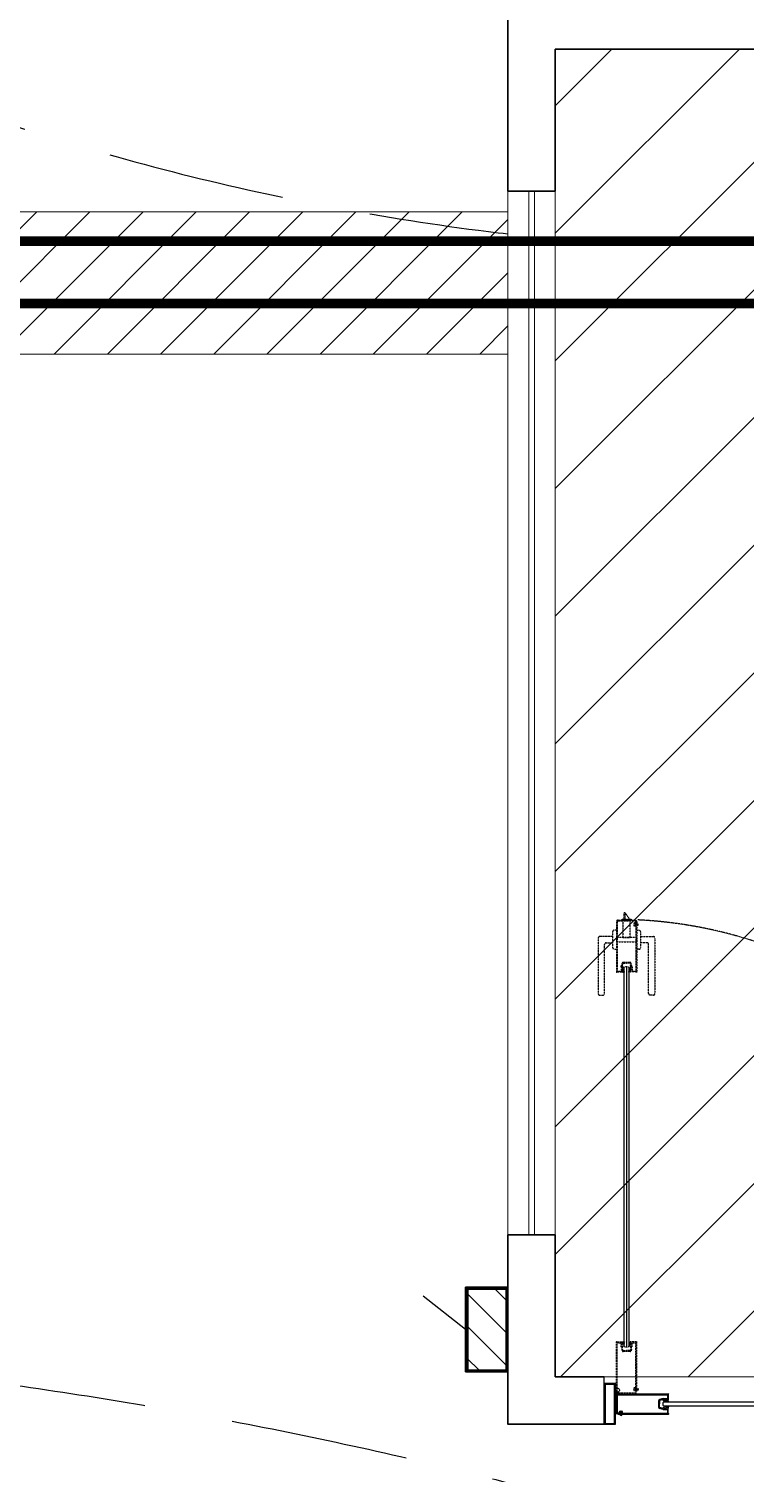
# Model space of a CAD drawing. Header units: millimetres. Extents: x 148480 to 578986, y 39883 to 155062.
# Drawn here: x 241583 to 243094, y 88411 to 91460 of the extents above; entities that cross this region are included whole.
import ezdxf

# ---------------------------------------------------------------- set-up
doc = ezdxf.new("R2010")
doc.units = ezdxf.units.MM
doc.linetypes.add('CONTINOUS', pattern=[0])
doc.linetypes.add('HIDDEN', pattern=[0.375, 0.25, -0.125])
for name, color, linetype in [('2', 7, 'Continuous'), ('DNM JEB', 4, 'Continuous'), ('EL-SWITCH BOXWS', 30, 'Continuous'), ('Flooring', 44, 'Continuous'), ('Hatch 01_UC', 7, 'Continuous'), ('Layer4', 6, 'Continuous'), ('M-HVAC VRV PIPE', 4, 'Continuous'), ('TENANCY', 3, 'Continuous')]:
    doc.layers.add(name, color=color, linetype=linetype)
for name, color, linetype, lineweight in [('A-GLAZ', 140, 'Continuous', 18), ('CB-AC CABLE TRAY', 213, 'Continuous', 15), ('I-DT-METL', 4, 'Continuous', 20), ('I-PART-GYP', 6, 'Continuous', 30)]:
    doc.layers.add(name, color=color, linetype=linetype, lineweight=lineweight)

# ---------------------------------------------------------------- blocks, each defined once
blk = doc.blocks.new('A$C5BB6640F')
at = {"layer": '2', "color": 8, "linetype": 'Continuous'}
for p, q in [((0.8, 2.6), (0, 0)), ((1, 2.6), (0.5, 0)), ((2.1, 8.2), (0.8, 8.2)), ((0.8, 8.2), (0.8, 2.6)), ((2.1, 6.4), (0.8, 6.4)), ((2.1, 4.5), (0.8, 4.5)), ((2.1, 2.6), (0.8, 2.6)), ((1.2, 2.6), (0.9, 0)), ((1.4, 2.6), (1.4, 0)), ((1.6, 2.6), (1.9, 0)), ((1.8, 2.6), (2.3, 0)), ((2.1, 8.2), (2.1, 2.6)), ((2.1, 2.6), (2.8, 0))]:
    blk.add_line(p, q, dxfattribs=at)
blk = doc.blocks.new('A$C4A242C7C')
at = {"layer": '2', "color": 8, "linetype": 'Continuous'}
for p, q in [((0, 4), (0, 115.4)), ((0.4, 115.8), (0.6, 115.8)), ((1.4, 115), (13, 115)), ((2, 113), (10.5, 113)), ((2, 4), (2, 113)), ((10.5, 103.9), (10.5, 113)), ((10.6, 103.4), (12.8, 95.2)), ((14, 111.3), (12.5, 111.3)), ((12.5, 104.8), (12.5, 111.3)), ((14, 104.8), (12.5, 104.8)), ((14.8, 103.8), (12.5, 103.8)), ((12.5, 103.8), (14.7, 95.7)), ((13, 115), (13, 112.6)), ((14.7, 112.6), (13, 112.6)), ((14, 110), (14, 111.3)), ((14, 106.1), (14, 104.8)), ((14.3, 109.8), (15, 110)), ((14.3, 106.3), (15, 106.1)), ((14.7, 112.6), (15.2, 110.4)), ((14.8, 103.8), (15.2, 105.6)), ((30.3, 112.6), (29.8, 110.4)), ((30.2, 103.8), (29.8, 105.6)), ((30.7, 109.8), (30, 110)), ((30.7, 106.3), (30, 106.1)), ((30.2, 103.8), (32.5, 103.8)), ((32, 112.6), (30.3, 112.6)), ((32.5, 103.8), (30.3, 95.7)), ((31, 111.3), (32.5, 111.3)), ((31, 110), (31, 111.3)), ((31, 106.1), (31, 104.8)), ((31, 104.8), (32.5, 104.8)), ((32, 115), (32, 112.6)), ((43.6, 115), (32, 115)), ((34.4, 103.4), (32.2, 95.2)), ((32.5, 104.8), (32.5, 111.3)), ((34.5, 113), (43, 113)), ((34.5, 103.9), (34.5, 113)), ((43, 14.2), (43, 113)), ((44.6, 115.8), (44.4, 115.8)), ((45, 11.7), (45, 115.4)), ((14.7, 95.7), (22.5, 95.7)), ((30.3, 93.7), (14.7, 93.7)), ((30.3, 95.7), (22.5, 95.7)), ((4, 2), (41, 2)), ((4, 0), (41, 0)), ((38.5, 8.4), (38.5, 11.7)), ((42.5, 13.7), (40.5, 13.7)), ((40.5, 8.8), (40.5, 11.3)), ((42.5, 6.4), (40.5, 6.4)), ((44, 11.7), (40.9, 11.7)), ((44, 8.4), (40.9, 8.4)), ((43, 4), (43, 5.9)), ((44, 11.6), (44, 11.7)), ((44, 8.4), (44, 8.5)), ((44.4, 11.2), (44.5, 11.2)), ((44.4, 8.9), (44.5, 8.9)), ((45, 4), (45, 8.4))]:
    blk.add_line(p, q, dxfattribs=at)
for centre, radius, start, end in [((0.4, 115.4), 0.4, 90, 180), ((0.6, 115.4), 0.4, 0, 90), ((1.4, 115.4), 0.4, 180, 270), ((12.5, 103.9), 2, 180, 195), ((14.2, 110), 0.2, 180, 285), ((14.2, 106.1), 0.2, 75, 180), ((14.8, 110.3), 0.4, 285, 15), ((14.8, 105.7), 0.4, 345, 75), ((30.1, 110.3), 0.4, 165, 255), ((30.1, 105.7), 0.4, 105, 195), ((30.8, 110), 0.2, 255, 0), ((30.8, 106.1), 0.2, 0, 105), ((32.5, 103.9), 2, 345, 0), ((43.6, 115.4), 0.4, 270, 0), ((44.4, 115.4), 0.4, 90, 180), ((44.6, 115.4), 0.4, 0, 90), ((14.7, 95.7), 2, 195, 270), ((30.3, 95.7), 2, 270, 345), ((4, 4), 4, 180, 270), ((4, 4), 2, 180, 270), ((40.5, 11.7), 2, 90, 180), ((40.5, 8.4), 2, 180, 270), ((40.9, 11.3), 0.4, 90, 180), ((40.9, 8.8), 0.4, 180, 270), ((41, 4), 4, 270, 0), ((41, 4), 2, 270, 0), ((42.5, 14.2), 0.5, 270, 0), ((42.5, 5.9), 0.5, 0, 90), ((44.4, 11.6), 0.4, 180, 270), ((44.4, 8.5), 0.4, 90, 180), ((44.5, 11.7), 0.5, 270, 0), ((44.5, 8.4), 0.5, 0, 90)]:
    blk.add_arc(centre, radius, start, end, dxfattribs=at)
blk = doc.blocks.new('A$C109E4DED')
at = {"layer": 'TENANCY', "rotation": 90}
blk.add_blockref('A$C4A242C7C', (75.8, 0), dxfattribs=at)
blk = doc.blocks.new('A$C57546ED1')
at = {"layer": '2', "color": 8, "linetype": 'Continuous'}
mesh = blk.add_polyface(dxfattribs=at)
corners = [(1, 3.4), (0.7, 2.6), (0, 2.7), (0.8, 4.1)]
mesh.append_faces([[corners[k] for k in face] for face in [(0, 1, 2, 3)]], dxfattribs={"color": 8})
mesh = blk.add_polyface(dxfattribs=at)
corners = [(2, 3.4), (2, 2.6), (0.7, 2.6), (1, 3.4)]
mesh.append_faces([[corners[k] for k in face] for face in [(0, 1, 2, 3)]], dxfattribs={"color": 8})
mesh = blk.add_polyface(dxfattribs=at)
corners = [(2.3, 4.1), (2.2, 1.7), (2, 2.6), (2, 3.4)]
mesh.append_faces([[corners[k] for k in face] for face in [(0, 1, 2, 3)]], dxfattribs={"color": 8})
mesh = blk.add_polyface(dxfattribs=at)
corners = [(2.7, 3.4), (2.5, 2.5), (2.2, 1.7), (2.3, 4.1)]
mesh.append_faces([[corners[k] for k in face] for face in [(0, 1, 2, 3)]], dxfattribs={"color": 8})
mesh = blk.add_polyface(dxfattribs=at)
corners = [(3.3, 3.4), (3.2, 2.5), (2.5, 2.5), (2.7, 3.4)]
mesh.append_faces([[corners[k] for k in face] for face in [(0, 1, 2, 3)]], dxfattribs={"color": 8})
mesh = blk.add_polyface(dxfattribs=at)
corners = [(3.6, 4.2), (3.5, 2.4), (3.2, 2.5), (3.3, 3.4)]
mesh.append_faces([[corners[k] for k in face] for face in [(0, 1, 2, 3)]], dxfattribs={"color": 8})
mesh = blk.add_polyface(dxfattribs=at)
corners = [(4.1, 3.5), (3.9, 2.4), (3.5, 2.4), (3.6, 4.2)]
mesh.append_faces([[corners[k] for k in face] for face in [(0, 1, 2, 3)]], dxfattribs={"color": 8})
mesh = blk.add_polyface(dxfattribs=at)
corners = [(6.5, 3.6), (5.8, 2.3), (3.9, 2.4), (4.1, 3.5)]
mesh.append_faces([[corners[k] for k in face] for face in [(0, 1, 2, 3)]], dxfattribs={"color": 8})
mesh = blk.add_polyface(dxfattribs=at)
corners = [(6.8, 4.6), (6.2, 0), (5.8, 2.3), (6.5, 3.6)]
mesh.append_faces([[corners[k] for k in face] for face in [(0, 1, 2, 3)]], dxfattribs={"color": 8})
mesh = blk.add_polyface(dxfattribs=at)
corners = [(7.9, 4.6), (7.5, 0), (6.2, 0), (6.8, 4.6)]
mesh.append_faces([[corners[k] for k in face] for face in [(0, 1, 2, 3)]], dxfattribs={"color": 8})
blk = doc.blocks.new('GFC1')
at = {"layer": 'A-GLAZ', "color": 8, "linetype": 'CONTINOUS', "lineweight": 13, "ltscale": 0.5}
for p, q in [((315225.9, 89900.4, 0), (315225.9, 92103.3, 0)), ((315325.9, 89900.4, 0), (315325.9, 92103.3, 0))]:
    blk.add_line(p, q, dxfattribs=at)
at = {"layer": 'A-GLAZ', "color": 8}
for p, q in [((315269.9, 89900.4, 0), (315269.9, 92103.3, 0)), ((315281.9, 89900.4, 0), (315281.9, 92103.3, 0))]:
    blk.add_line(p, q, dxfattribs=at)
at = {"layer": 'A-GLAZ', "color": 8, "lineweight": 13, "ltscale": 0.5}
blk.add_line((315225.9, 89900.4, 0), (315325.9, 89900.4, 0), dxfattribs=at)
at = {"layer": 'DNM JEB', "color": 8, "linetype": 'HIDDEN'}
for p, q in [((315454.9, 90560.8), (315454.9, 90454.7)), ((315456.8, 90560.8), (315456.8, 90457)), ((315458.7, 90564.6), (315494, 90564.6)), ((315458.7, 90562.7), (315494, 90562.7)), ((315491.6, 90556.7), (315491.6, 90553.6)), ((315495.4, 90558.6), (315493.5, 90558.6)), ((315493.5, 90556.3), (315493.5, 90553.9)), ((315495.4, 90551.6), (315493.5, 90551.6)), ((315493.7, 90554.6), (315493.7, 90555.8)), ((315493.7, 90555.8), (315499, 90555.8)), ((315493.7, 90554.6), (315499, 90554.6)), ((315496.8, 90556.7), (315493.9, 90556.7)), ((315496.8, 90553.6), (315493.9, 90553.6)), ((315495.4, 90554.6), (315495.4, 90555.8)), ((315495.9, 90560.8), (315495.9, 90559.1)), ((315495.9, 90551.2), (315495.9, 90457)), ((315496.8, 90556.7), (315496.8, 90556.6)), ((315496.8, 90553.6), (315496.8, 90553.6)), ((315497.2, 90556.2), (315497.3, 90556.2)), ((315497.2, 90554.6), (315497.2, 90555.8)), ((315497.2, 90554), (315497.3, 90554)), ((315497.8, 90560.8), (315497.8, 90556.7)), ((315497.8, 90553.6), (315497.8, 90454.7)), ((315499, 90555.8), (315501.4, 90556.5)), ((315499, 90555.6), (315501.4, 90556.1)), ((315499, 90554.6), (315499, 90555.8)), ((315499, 90555.4), (315501.4, 90555.7)), ((315499, 90555.2), (315501.4, 90555.2)), ((315499, 90555), (315501.4, 90554.7)), ((315499, 90554.8), (315501.4, 90554.3)), ((315499, 90554.6), (315501.4, 90553.9)), ((315455.3, 90454.4), (315455.5, 90454.4)), ((315456.2, 90455.1), (315467.3, 90455.1)), ((315456.8, 90457), (315464.9, 90457)), ((315464.9, 90465.7), (315464.9, 90457)), ((315465, 90466.2), (315467.1, 90474)), ((315466.8, 90465.8), (315468.9, 90473.5)), ((315469, 90465.8), (315466.8, 90465.8)), ((315468.2, 90464.9), (315466.8, 90464.9)), ((315466.8, 90464.9), (315466.8, 90458.7)), ((315468.2, 90458.7), (315466.8, 90458.7)), ((315467.3, 90455.1), (315467.3, 90457.4)), ((315468.9, 90457.4), (315467.3, 90457.4)), ((315468.2, 90463.6), (315468.2, 90464.9)), ((315468.2, 90459.9), (315468.2, 90458.7)), ((315468.5, 90463.5), (315469.1, 90463.6)), ((315468.5, 90460.1), (315469.1, 90459.9)), ((315483.8, 90475.4), (315468.9, 90475.4)), ((315468.9, 90473.5), (315476.3, 90473.5)), ((315468.9, 90457.4), (315469.4, 90459.5)), ((315469, 90465.8), (315469.4, 90464.1)), ((315483.8, 90473.5), (315476.3, 90473.5)), ((315483.7, 90465.8), (315483.3, 90464.1)), ((315483.8, 90457.4), (315483.3, 90459.5)), ((315484.2, 90463.5), (315483.5, 90463.6)), ((315484.2, 90460.1), (315483.5, 90459.9)), ((315483.7, 90465.8), (315485.8, 90465.8)), ((315485.8, 90465.8), (315483.8, 90473.5)), ((315485.4, 90457.4), (315483.8, 90457.4)), ((315484.4, 90464.9), (315485.9, 90464.9)), ((315484.4, 90463.6), (315484.4, 90464.9)), ((315484.4, 90459.9), (315484.4, 90458.7)), ((315484.4, 90458.7), (315485.9, 90458.7)), ((315485.4, 90455.1), (315485.4, 90457.4)), ((315496.4, 90455.1), (315485.4, 90455.1)), ((315487.7, 90466.2), (315485.6, 90474)), ((315485.9, 90464.9), (315485.9, 90458.7)), ((315487.8, 90465.7), (315487.8, 90457)), ((315487.8, 90457), (315495.9, 90457)), ((315497.4, 90454.4), (315497.2, 90454.4)), ((315454.9, 89568.5), (315454.9, 89674.6)), ((315455.3, 89674.9), (315455.5, 89674.9)), ((315456.2, 89674.2), (315467.3, 89674.2)), ((315456.8, 89672.3), (315464.9, 89672.3)), ((315456.8, 89568.5), (315456.8, 89672.3)), ((315464.9, 89663.6), (315464.9, 89672.3)), ((315465, 89663.1), (315467.1, 89655.3)), ((315468.2, 89670.6), (315466.8, 89670.6)), ((315466.8, 89664.4), (315466.8, 89670.6)), ((315468.2, 89664.4), (315466.8, 89664.4)), ((315469, 89663.5), (315466.8, 89663.5)), ((315466.8, 89663.5), (315468.9, 89655.8)), ((315467.3, 89674.2), (315467.3, 89671.9)), ((315468.9, 89671.9), (315467.3, 89671.9)), ((315468.2, 89669.4), (315468.2, 89670.6)), ((315468.2, 89665.7), (315468.2, 89664.4)), ((315468.5, 89669.2), (315469.1, 89669.4)), ((315468.5, 89665.8), (315469.1, 89665.7)), ((315468.9, 89671.9), (315469.4, 89669.8)), ((315469, 89663.5), (315469.4, 89665.2)), ((315483.8, 89671.9), (315483.3, 89669.8)), ((315483.7, 89663.5), (315483.3, 89665.2)), ((315484.2, 89669.2), (315483.5, 89669.4)), ((315484.2, 89665.8), (315483.5, 89665.7)), ((315483.7, 89663.5), (315485.8, 89663.5)), ((315485.4, 89671.9), (315483.8, 89671.9)), ((315485.8, 89663.5), (315483.8, 89655.8)), ((315484.4, 89670.6), (315485.9, 89670.6)), ((315484.4, 89669.4), (315484.4, 89670.6)), ((315484.4, 89665.7), (315484.4, 89664.4)), ((315484.4, 89664.4), (315485.9, 89664.4)), ((315485.4, 89674.2), (315485.4, 89671.9)), ((315496.4, 89674.2), (315485.4, 89674.2)), ((315487.7, 89663.1), (315485.6, 89655.3)), ((315485.9, 89664.4), (315485.9, 89670.6)), ((315487.8, 89672.3), (315495.9, 89672.3)), ((315487.8, 89663.6), (315487.8, 89672.3)), ((315495.9, 89578.1), (315495.9, 89672.3)), ((315497.4, 89674.9), (315497.2, 89674.9)), ((315497.8, 89575.7), (315497.8, 89674.6)), ((315468.9, 89655.8), (315476.3, 89655.8)), ((315483.8, 89653.9), (315468.9, 89653.9)), ((315483.8, 89655.8), (315476.3, 89655.8)), ((315491.6, 89572.6), (315491.6, 89575.7)), ((315495.4, 89577.6), (315493.5, 89577.6)), ((315493.5, 89573), (315493.5, 89575.4)), ((315495.4, 89570.7), (315493.5, 89570.7)), ((315493.7, 89574.8), (315493.7, 89573.6)), ((315493.7, 89574.8), (315499, 89574.8)), ((315493.7, 89573.6), (315499, 89573.6)), ((315496.8, 89575.7), (315493.9, 89575.7)), ((315496.8, 89572.6), (315493.9, 89572.6)), ((315495.4, 89574.8), (315495.4, 89573.6)), ((315495.9, 89568.5), (315495.9, 89570.2)), ((315496.8, 89575.6), (315496.8, 89575.7)), ((315496.8, 89572.6), (315496.8, 89572.7)), ((315497.2, 89575.3), (315497.3, 89575.3)), ((315497.2, 89574.8), (315497.2, 89573.6)), ((315497.2, 89573.1), (315497.3, 89573.1)), ((315497.8, 89568.5), (315497.8, 89572.6)), ((315499, 89574.8), (315501.4, 89575.5)), ((315499, 89574.6), (315501.4, 89575.1)), ((315499, 89574.8), (315499, 89573.6)), ((315499, 89574.4), (315501.4, 89574.6)), ((315499, 89574.2), (315501.4, 89574.2)), ((315499, 89574), (315501.4, 89573.7)), ((315499, 89573.7), (315501.4, 89573.3)), ((315499, 89573.6), (315501.4, 89572.8)), ((315458.7, 89566.6), (315494, 89566.6)), ((315458.7, 89564.6), (315494, 89564.6))]:
    blk.add_line(p, q, dxfattribs=at)
at = {"layer": 'DNM JEB', "color": 8}
for p, q in [((315471.6, 89664.9), (315471.6, 90464.4)), ((315481.1, 90464.4), (315481.1, 89664.9)), ((315555.1, 89548), (316301.5, 89548)), ((316301.5, 89538.5), (315555.1, 89538.5))]:
    blk.add_line(p, q, dxfattribs=at)
at = {"layer": 'DNM JEB', "color": 8, "linetype": 'Continuous'}
for p, q in [((315429.3, 89500.4), (315429.3, 89600.4)), ((315453.1, 89522.7), (315453.1, 89569.5))]:
    blk.add_line(p, q, dxfattribs=at)
at = {"layer": 'DNM JEB', "color": 8, "linetype": 'HIDDEN'}
for points in [[(315473.5, 90566.8), (315473.5, 90579.6), (315470.6, 90579.6), (315470.6, 90566.8)], [(315482, 90566.8), (315482, 90568.2), (315473.5, 90579.6)], [(315481.1, 90464.4), (315479.7, 90465.9), (315473, 90465.9), (315471.6, 90464.4)], [(315481.1, 89664.9), (315479.7, 89663.4), (315473, 89663.4), (315471.6, 89664.9)]]:
    blk.add_lwpolyline(points, dxfattribs=at)
for points in [[(315485.9, 90566.8), (315485.9, 90564.6), (315466.8, 90564.6), (315466.8, 90566.8)], [(315484.9, 90564.6), (315484.9, 90563.1), (315467.8, 90563.1), (315467.8, 90564.6)], [(315468.7, 90563.1), (315468.7, 90528), (315483.9, 90528), (315483.9, 90563.1)], [(315454.9, 90528), (315454.9, 90518.4), (315497.8, 90518.4), (315497.8, 90528)]]:
    blk.add_lwpolyline(points, close=True, dxfattribs=at)
for points in [[(315446.9, 90529.9), (315419.8, 90529.9, 0.414214), (315416.4, 90526.5), (315416.4, 90409.4, 0.414214), (315419.8, 90406.1), (315426.4, 90406.1, 0.414214), (315429.8, 90409.4), (315429.8, 90513.2, -0.414214), (315433.1, 90516.5), (315446.9, 90516.5)], [(315454.9, 90543.2), (315450.2, 90543.2, 0.414214), (315446.9, 90539.9), (315446.9, 90506.5, 0.414214), (315450.2, 90503.2), (315454.9, 90503.2)], [(315497.8, 90543.2), (315502.4, 90543.2, -0.414214), (315505.8, 90539.9), (315505.8, 90506.5, -0.414214), (315502.4, 90503.2), (315497.8, 90503.2)], [(315505.8, 90529.9), (315532.9, 90529.9, -0.414214), (315536.2, 90526.5), (315536.2, 90409.4, -0.414214), (315532.9, 90406.1), (315526.2, 90406.1, -0.414214), (315522.9, 90409.4), (315522.9, 90513.2, 0.414214), (315519.6, 90516.5), (315505.8, 90516.5)]]:
    blk.add_lwpolyline(points, format="xyb", dxfattribs=at)
at = {"layer": 'DNM JEB', "color": 8}
for points in [[(315476.3, 90465.9), (315476.3, 89663.4)], [(315555.1, 89538.5), (315553.7, 89539.9), (315553.7, 89546.6), (315555.1, 89548)]]:
    blk.add_lwpolyline(points, dxfattribs=at)
at = {"layer": 'DNM JEB', "color": 8, "linetype": 'Continuous'}
for points in [[(315429.3, 89500.4), (315453.1, 89500.4), (315453.1, 89586.1), (315429.3, 89586.1)], [(315431.2, 89502.3), (315451.2, 89502.3), (315451.2, 89584.2), (315431.2, 89584.2)]]:
    blk.add_lwpolyline(points, close=True, dxfattribs=at)
blk.add_lwpolyline([(315454.9, 89568.1), (315454.9, 89522.7), (315453.1, 89522.7)], dxfattribs=at)
at = {"layer": 'DNM JEB', "color": 8, "linetype": 'HIDDEN'}
for centre, radius, start, end in [((315458.7, 90560.8), 3.81, 90, 180), ((315458.7, 90560.8), 1.9, 90, 180), ((315493.5, 90556.7), 1.9, 90, 180), ((315493.5, 90553.6), 1.9, 180, 270), ((315493.9, 90556.3), 0.381, 90, 180), ((315493.9, 90553.9), 0.381, 180, 270), ((315494, 90560.8), 3.81, 0, 90), ((315494, 90560.8), 1.9, 0, 90), ((315495.4, 90559.1), 0.476, 270, 0), ((315495.4, 90551.2), 0.476, 0, 90), ((315497.2, 90556.6), 0.381, 180, 270), ((315497.2, 90553.6), 0.381, 90, 180), ((315497.3, 90556.7), 0.476, 270, 0), ((315497.3, 90553.6), 0.476, 0, 90), ((315455.3, 90454.7), 0.381, 180, 270), ((315455.5, 90454.7), 0.381, 270, 0), ((315456.2, 90454.7), 0.381, 90, 180), ((315466.8, 90465.7), 1.9, 165, 180), ((315468.9, 90473.5), 1.9, 90, 165), ((315468.4, 90463.6), 0.19, 180, 285), ((315468.4, 90459.9), 0.19, 75, 180), ((315469, 90464), 0.381, 285, 15), ((315469, 90459.6), 0.381, 345, 75), ((315483.6, 90464), 0.381, 165, 255), ((315483.6, 90459.6), 0.381, 105, 195), ((315483.8, 90473.5), 1.9, 15, 90), ((315484.2, 90463.6), 0.19, 255, 0), ((315484.2, 90459.9), 0.19, 0, 105), ((315485.9, 90465.7), 1.9, 0, 15), ((315496.4, 90454.7), 0.381, 0, 90), ((315497.2, 90454.7), 0.381, 180, 270), ((315497.4, 90454.7), 0.381, 270, 0), ((315455.3, 89674.6), 0.381, 90, 180), ((315455.5, 89674.6), 0.381, 0, 90), ((315456.2, 89674.6), 0.381, 180, 270), ((315466.8, 89663.6), 1.9, 180, 195), ((315468.4, 89669.4), 0.19, 180, 285), ((315468.4, 89665.7), 0.19, 75, 180), ((315469, 89669.7), 0.381, 285, 15), ((315469, 89665.3), 0.381, 345, 75), ((315483.6, 89669.7), 0.381, 165, 255), ((315483.6, 89665.3), 0.381, 105, 195), ((315484.2, 89669.4), 0.19, 255, 0), ((315484.2, 89665.7), 0.19, 0, 105), ((315485.9, 89663.6), 1.9, 345, 0), ((315496.4, 89674.6), 0.381, 270, 0), ((315497.2, 89674.6), 0.381, 90, 180), ((315497.4, 89674.6), 0.381, 0, 90), ((315468.9, 89655.8), 1.9, 195, 270), ((315483.8, 89655.8), 1.9, 270, 345), ((315458.7, 89568.5), 3.81, 180, 270), ((315458.7, 89568.5), 1.9, 180, 270), ((315493.5, 89575.7), 1.9, 90, 180), ((315493.5, 89572.6), 1.9, 180, 270), ((315493.9, 89575.4), 0.381, 90, 180), ((315493.9, 89573), 0.381, 180, 270), ((315494, 89568.5), 3.81, 270, 0), ((315494, 89568.5), 1.9, 270, 0), ((315495.4, 89578.1), 0.476, 270, 0), ((315495.4, 89570.2), 0.476, 0, 90), ((315497.2, 89575.6), 0.381, 180, 270), ((315497.2, 89572.7), 0.381, 90, 180), ((315497.3, 89575.7), 0.476, 270, 0), ((315497.3, 89572.6), 0.476, 0, 90)]:
    blk.add_arc(centre, radius, start, end, dxfattribs=at)
at = {"layer": 'DNM JEB', "color": 8, "linetype": 'HIDDEN', "ltscale": 0.1}
blk.add_arc((315453.1, 89615.5), 950.6, 356.5059, 87.1815, dxfattribs=at)
at = {"layer": 'DNM JEB', "color": 8, "linetype": 'Continuous', "extrusion": (0, 0, -1)}
blk.add_arc((-315456.7, 89572.3), 4.58, 321.7937, 293.4563, dxfattribs=at)
at = {"layer": 'Flooring', "color": 8, "linetype": 'HIDDEN', "ltscale": 1500}
for centre, radius, start, end in [((315855.9, 97380.2), 5404, 152.8319, 263.305), ((312848.3, 80077), 9598.5, 16.54068, 121.95899)]:
    blk.add_arc(centre, radius, start, end, dxfattribs=at)
at = {"layer": 'I-DT-METL', "color": 8, "linetype": 'HIDDEN', "lineweight": 13, "ltscale": 0.1}
blk.add_line((315225.9, 92103.3, 0), (315325.9, 92103.3, 0), dxfattribs=at)
at = {"layer": 'I-PART-GYP', "color": 8, "linetype": 'CONTINOUS'}
blk.add_line((315325.9, 89900.4), (315225.9, 89900.4), dxfattribs=at)
for points in [[(315225.9, 92403.3), (315225.9, 92503.3)], [(318595.9, 92403.3), (315325.9, 92403.3)], [(315325.9, 89500.4), (315225.9, 89500.4), (315225.9, 89900.4)], [(315325.9, 89900.4), (315325.9, 89600.4)], [(315429.3, 89500.4), (315225.9, 89500.4), (315225.9, 89600.4)], [(315325.9, 89600.4), (315429.3, 89600.4)]]:
    blk.add_lwpolyline(points, dxfattribs=at)
at = {"layer": 'I-PART-GYP', "color": 8, "linetype": 'CONTINOUS', "elevation": 0}
blk.add_lwpolyline([(315325.9, 92403.3), (315325.9, 92103.3), (315225.9, 92103.3), (315225.9, 92403.3)], dxfattribs=at)
at = {"layer": 'DNM JEB', "color": 8}
for name, p, xscale, yscale, zscale, rotation in [('A$C109E4DED', (315527.1, 89564.6), 0.9523809523809526, 0.9523809523809526, 0.9523809523809526, 180), ('A$C5BB6640F', (315463.1, 89518.1), 0.9523809523809523, 0.9523809523809523, 0.9523809523809523, 359.9999999999999)]:
    blk.add_blockref(name, p, dxfattribs=dict(at, xscale=xscale, yscale=yscale, zscale=zscale, rotation=rotation))
at = {"layer": 'DNM JEB', "color": 8, "ltscale": 1.2}
for p, xscale, yscale, zscale, rotation in [((315557.3, 89552.3), -0.9523809523809526, 0.9523809523809526, 0.9523809523809528, 180), ((315557.3, 89534.2), 0.9523809523809523, 0.9523809523809523, 0.9523809523809523, 359.9999999999999)]:
    blk.add_blockref('A$C57546ED1', p, dxfattribs=dict(at, xscale=xscale, yscale=yscale, zscale=zscale, rotation=rotation))
at = {"layer": 'DNM JEB', "color": 8, "linetype": 'HIDDEN'}
mesh = blk.add_polyface(dxfattribs=at)
corners = [(315471.7, 90455.8), (315467.3, 90456.3), (315469.5, 90456.7), (315470.7, 90456.1)]
mesh.append_faces([[corners[k] for k in face] for face in [(3, 2, 1, 0)]], dxfattribs={"color": 8})
mesh = blk.add_polyface(dxfattribs=at)
corners = [(315471.7, 90454.7), (315467.3, 90455.1), (315467.3, 90456.3), (315471.7, 90455.8)]
mesh.append_faces([[corners[k] for k in face] for face in [(3, 2, 1, 0)]], dxfattribs={"color": 8})
mesh = blk.add_polyface(dxfattribs=at)
corners = [(315471.2, 90460.1), (315468.9, 90460.2), (315469.7, 90460.4), (315470.5, 90460.4)]
mesh.append_faces([[corners[k] for k in face] for face in [(3, 2, 1, 0)]], dxfattribs={"color": 8})
mesh = blk.add_polyface(dxfattribs=at)
corners = [(315470.5, 90459.7), (315469.7, 90459.9), (315468.9, 90460.2), (315471.2, 90460.1)]
mesh.append_faces([[corners[k] for k in face] for face in [(3, 2, 1, 0)]], dxfattribs={"color": 8})
mesh = blk.add_polyface(dxfattribs=at)
corners = [(315470.7, 90456.1), (315469.5, 90456.7), (315469.6, 90458.6), (315470.6, 90458.4)]
mesh.append_faces([[corners[k] for k in face] for face in [(3, 2, 1, 0)]], dxfattribs={"color": 8})
mesh = blk.add_polyface(dxfattribs=at)
corners = [(315470.6, 90459.1), (315469.6, 90459.2), (315469.7, 90459.9), (315470.5, 90459.7)]
mesh.append_faces([[corners[k] for k in face] for face in [(3, 2, 1, 0)]], dxfattribs={"color": 8})
mesh = blk.add_polyface(dxfattribs=at)
corners = [(315471.3, 90458.8), (315469.6, 90459), (315469.6, 90459.2), (315470.6, 90459.1)]
mesh.append_faces([[corners[k] for k in face] for face in [(3, 2, 1, 0)]], dxfattribs={"color": 8})
mesh = blk.add_polyface(dxfattribs=at)
corners = [(315470.6, 90458.4), (315469.6, 90458.6), (315469.6, 90459), (315471.3, 90458.8)]
mesh.append_faces([[corners[k] for k in face] for face in [(3, 2, 1, 0)]], dxfattribs={"color": 8})
mesh = blk.add_polyface(dxfattribs=at)
corners = [(315470.5, 90460.4), (315469.7, 90460.4), (315469.8, 90461.6), (315470.5, 90461.3)]
mesh.append_faces([[corners[k] for k in face] for face in [(3, 2, 1, 0)]], dxfattribs={"color": 8})
mesh = blk.add_polyface(dxfattribs=at)
corners = [(315470.5, 90461.3), (315469.8, 90461.6), (315469.9, 90462.3), (315471.2, 90461.5)]
mesh.append_faces([[corners[k] for k in face] for face in [(3, 2, 1, 0)]], dxfattribs={"color": 8})
mesh = blk.add_polyface(dxfattribs=at)
corners = [(315481, 90455.8), (315485.4, 90456.3), (315483.2, 90456.7), (315482, 90456.1)]
mesh.append_faces([[corners[k] for k in face] for face in [(3, 2, 1, 0)]], dxfattribs={"color": 8})
mesh = blk.add_polyface(dxfattribs=at)
corners = [(315481, 90454.7), (315485.4, 90455.1), (315485.4, 90456.3), (315481, 90455.8)]
mesh.append_faces([[corners[k] for k in face] for face in [(3, 2, 1, 0)]], dxfattribs={"color": 8})
mesh = blk.add_polyface(dxfattribs=at)
corners = [(315481.4, 90458.8), (315483, 90459), (315483, 90459.2), (315482.1, 90459.1)]
mesh.append_faces([[corners[k] for k in face] for face in [(3, 2, 1, 0)]], dxfattribs={"color": 8})
mesh = blk.add_polyface(dxfattribs=at)
corners = [(315482.1, 90458.4), (315483.1, 90458.6), (315483, 90459), (315481.4, 90458.8)]
mesh.append_faces([[corners[k] for k in face] for face in [(3, 2, 1, 0)]], dxfattribs={"color": 8})
mesh = blk.add_polyface(dxfattribs=at)
corners = [(315482.2, 90461.3), (315482.9, 90461.6), (315482.8, 90462.3), (315481.5, 90461.5)]
mesh.append_faces([[corners[k] for k in face] for face in [(3, 2, 1, 0)]], dxfattribs={"color": 8})
mesh = blk.add_polyface(dxfattribs=at)
corners = [(315481.5, 90460.1), (315483.7, 90460.2), (315482.9, 90460.4), (315482.1, 90460.4)]
mesh.append_faces([[corners[k] for k in face] for face in [(3, 2, 1, 0)]], dxfattribs={"color": 8})
mesh = blk.add_polyface(dxfattribs=at)
corners = [(315482.1, 90459.7), (315483, 90459.9), (315483.7, 90460.2), (315481.5, 90460.1)]
mesh.append_faces([[corners[k] for k in face] for face in [(3, 2, 1, 0)]], dxfattribs={"color": 8})
mesh = blk.add_polyface(dxfattribs=at)
corners = [(315482, 90456.1), (315483.2, 90456.7), (315483.1, 90458.6), (315482.1, 90458.4)]
mesh.append_faces([[corners[k] for k in face] for face in [(3, 2, 1, 0)]], dxfattribs={"color": 8})
mesh = blk.add_polyface(dxfattribs=at)
corners = [(315482.1, 90460.4), (315482.9, 90460.4), (315482.9, 90461.6), (315482.2, 90461.3)]
mesh.append_faces([[corners[k] for k in face] for face in [(3, 2, 1, 0)]], dxfattribs={"color": 8})
mesh = blk.add_polyface(dxfattribs=at)
corners = [(315482.1, 90459.1), (315483, 90459.2), (315483, 90459.9), (315482.1, 90459.7)]
mesh.append_faces([[corners[k] for k in face] for face in [(3, 2, 1, 0)]], dxfattribs={"color": 8})
mesh = blk.add_polyface(dxfattribs=at)
corners = [(315471.7, 89674.5), (315467.3, 89674.2), (315467.3, 89673), (315471.7, 89673.5)]
mesh.append_faces([[corners[k] for k in face] for face in [(3, 2, 1, 0)]], dxfattribs={"color": 8})
mesh = blk.add_polyface(dxfattribs=at)
corners = [(315471.7, 89673.5), (315467.3, 89673), (315469.5, 89672.5), (315470.7, 89673.2)]
mesh.append_faces([[corners[k] for k in face] for face in [(3, 2, 1, 0)]], dxfattribs={"color": 8})
mesh = blk.add_polyface(dxfattribs=at)
corners = [(315470.5, 89669.6), (315469.7, 89669.4), (315468.9, 89669.1), (315471.2, 89669.2)]
mesh.append_faces([[corners[k] for k in face] for face in [(3, 2, 1, 0)]], dxfattribs={"color": 8})
mesh = blk.add_polyface(dxfattribs=at)
corners = [(315471.2, 89669.2), (315468.9, 89669.1), (315469.7, 89668.9), (315470.5, 89668.9)]
mesh.append_faces([[corners[k] for k in face] for face in [(3, 2, 1, 0)]], dxfattribs={"color": 8})
mesh = blk.add_polyface(dxfattribs=at)
corners = [(315470.7, 89673.2), (315469.5, 89672.5), (315469.6, 89670.7), (315470.6, 89670.9)]
mesh.append_faces([[corners[k] for k in face] for face in [(3, 2, 1, 0)]], dxfattribs={"color": 8})
mesh = blk.add_polyface(dxfattribs=at)
corners = [(315470.6, 89670.9), (315469.6, 89670.7), (315469.6, 89670.3), (315471.3, 89670.5)]
mesh.append_faces([[corners[k] for k in face] for face in [(3, 2, 1, 0)]], dxfattribs={"color": 8})
mesh = blk.add_polyface(dxfattribs=at)
corners = [(315471.3, 89670.5), (315469.6, 89670.3), (315469.6, 89670.1), (315470.6, 89670.2)]
mesh.append_faces([[corners[k] for k in face] for face in [(3, 2, 1, 0)]], dxfattribs={"color": 8})
mesh = blk.add_polyface(dxfattribs=at)
corners = [(315470.6, 89670.2), (315469.6, 89670.1), (315469.7, 89669.4), (315470.5, 89669.6)]
mesh.append_faces([[corners[k] for k in face] for face in [(3, 2, 1, 0)]], dxfattribs={"color": 8})
mesh = blk.add_polyface(dxfattribs=at)
corners = [(315470.5, 89668.9), (315469.7, 89668.9), (315469.8, 89667.7), (315470.5, 89668)]
mesh.append_faces([[corners[k] for k in face] for face in [(3, 2, 1, 0)]], dxfattribs={"color": 8})
mesh = blk.add_polyface(dxfattribs=at)
corners = [(315470.5, 89668), (315469.8, 89667.7), (315469.9, 89667), (315471.2, 89667.7)]
mesh.append_faces([[corners[k] for k in face] for face in [(3, 2, 1, 0)]], dxfattribs={"color": 8})
mesh = blk.add_polyface(dxfattribs=at)
corners = [(315481, 89674.5), (315485.4, 89674.2), (315485.4, 89673), (315481, 89673.5)]
mesh.append_faces([[corners[k] for k in face] for face in [(3, 2, 1, 0)]], dxfattribs={"color": 8})
mesh = blk.add_polyface(dxfattribs=at)
corners = [(315481, 89673.5), (315485.4, 89673), (315483.2, 89672.5), (315482, 89673.2)]
mesh.append_faces([[corners[k] for k in face] for face in [(3, 2, 1, 0)]], dxfattribs={"color": 8})
mesh = blk.add_polyface(dxfattribs=at)
corners = [(315482.1, 89670.9), (315483.1, 89670.7), (315483, 89670.3), (315481.4, 89670.5)]
mesh.append_faces([[corners[k] for k in face] for face in [(3, 2, 1, 0)]], dxfattribs={"color": 8})
mesh = blk.add_polyface(dxfattribs=at)
corners = [(315481.4, 89670.5), (315483, 89670.3), (315483, 89670.1), (315482.1, 89670.2)]
mesh.append_faces([[corners[k] for k in face] for face in [(3, 2, 1, 0)]], dxfattribs={"color": 8})
mesh = blk.add_polyface(dxfattribs=at)
corners = [(315482.1, 89669.6), (315483, 89669.4), (315483.7, 89669.1), (315481.5, 89669.2)]
mesh.append_faces([[corners[k] for k in face] for face in [(3, 2, 1, 0)]], dxfattribs={"color": 8})
mesh = blk.add_polyface(dxfattribs=at)
corners = [(315481.5, 89669.2), (315483.7, 89669.1), (315482.9, 89668.9), (315482.1, 89668.9)]
mesh.append_faces([[corners[k] for k in face] for face in [(3, 2, 1, 0)]], dxfattribs={"color": 8})
mesh = blk.add_polyface(dxfattribs=at)
corners = [(315482.2, 89668), (315482.9, 89667.7), (315482.8, 89667), (315481.5, 89667.7)]
mesh.append_faces([[corners[k] for k in face] for face in [(3, 2, 1, 0)]], dxfattribs={"color": 8})
mesh = blk.add_polyface(dxfattribs=at)
corners = [(315482, 89673.2), (315483.2, 89672.5), (315483.1, 89670.7), (315482.1, 89670.9)]
mesh.append_faces([[corners[k] for k in face] for face in [(3, 2, 1, 0)]], dxfattribs={"color": 8})
mesh = blk.add_polyface(dxfattribs=at)
corners = [(315482.1, 89670.2), (315483, 89670.1), (315483, 89669.4), (315482.1, 89669.6)]
mesh.append_faces([[corners[k] for k in face] for face in [(3, 2, 1, 0)]], dxfattribs={"color": 8})
mesh = blk.add_polyface(dxfattribs=at)
corners = [(315482.1, 89668.9), (315482.9, 89668.9), (315482.9, 89667.7), (315482.2, 89668)]
mesh.append_faces([[corners[k] for k in face] for face in [(3, 2, 1, 0)]], dxfattribs={"color": 8})
blk = doc.blocks.new('celling')
at = {"layer": 'Hatch 01_UC', "linetype": 'Continuous', "lineweight": 0, "transparency": 33554597}
h = blk.add_hatch(dxfattribs=at)
h.set_pattern_fill('ANSI31', color=8, scale=60, angle=180)
h.set_pattern_definition([(225, (458171.04, 85860.92), (134.70384, -134.70384), [])])
h.paths.add_polyline_path([(325530.7, 37069.2), (325530.7, 38869.2), (327930.7, 38869.2), (327930.7, 37069.2)], flags=16)
h.paths.add_polyline_path([(325095.7, 36567.7), (325095.7, 39370.7), (328365.7, 39370.7), (328365.7, 36567.7)])
at = {"layer": 'Hatch 01_UC', "color": 8, "linetype": 'Continuous', "lineweight": 0}
blk.add_lwpolyline([(328365.7, 36567.7), (325095.7, 36567.7), (325095.7, 39370.7), (328365.7, 39370.7)], close=True, dxfattribs=at)
blk = doc.blocks.new('lsb')
at = {"layer": 'EL-SWITCH BOXWS', "extrusion": (0.000488338, 0.006137, 0.999981)}
h = blk.add_hatch(dxfattribs=at)
h.set_pattern_fill('ANSI31', color=8, scale=1.963905, angle=359.99983, style=0)
h.set_pattern_definition([(314.99982827, (-73506.04995, 20833.20643), (-0.17358683075, -0.1735857902), [])])
h.paths.add_polyline_path([(-179, 8.1), (-179, 202.2), (209.8, 202.2), (209.8, 8.1)])
h.paths.add_polyline_path([(-168.1, 16.1), (-168.1, 192), (200.7, 192), (200.7, 16.1)], flags=17)
at = {"layer": 'EL-SWITCH BOXWS'}
h = blk.add_hatch(dxfattribs=at)
h.set_pattern_fill('ANSI31', color=8, scale=38.4, angle=360, style=0)
h.set_pattern_definition([(135, (1791500.75, 34201.84), (74.331447, 74.331447), [])])
h.paths.add_polyline_path([(-179, 8.1), (-179, 202.2), (209.8, 202.2), (209.8, 8.1)])
at = {"layer": 'EL-SWITCH BOXWS', "color": 8}
for p, q in [((15.4, 202.2), (-136.8, 396.4)), ((-179, 202.2), (-179, 8.1)), ((209.8, 8.1), (209.8, 202.2)), ((-179, 8.1), (209.8, 8.1))]:
    blk.add_line(p, q, dxfattribs=at)
at = {"layer": 'EL-SWITCH BOXWS', "color": 8, "extrusion": (4.72941e-08, 0.012274, 0.999925)}
blk.add_line((-179, 202.2, -1.2), (209.8, 202.2, -1.2), dxfattribs=at)
at = {"layer": 'EL-SWITCH BOXWS', "color": 8, "extrusion": (0.000488338, 0.006137, 0.999981)}
for points, elevation in [([(-179, 202.2), (-179, 8.1), (209.8, 8.1), (209.8, 202.2)], 0), ([(-179, 8.1), (-179, 202.2), (209.8, 202.2), (209.8, 8.1)], 0), ([(-168.1, 16.1), (-168.1, 192), (200.7, 192), (200.7, 16.1)], 0.1)]:
    blk.add_lwpolyline(points, close=True, dxfattribs=dict(at, elevation=elevation))
blk = doc.blocks.new('*U131')
at = {"layer": 'CB-AC CABLE TRAY', "true_color": 0xa953a0}
h = blk.add_hatch(dxfattribs=at)
h.set_pattern_fill('ANSI31', color=215, scale=25)
h.set_pattern_definition([(45, (-903175.39, 1102908.81), (-56.1266008, 56.1266008), [])])
h.paths.add_polyline_path([(-88704.9, -150.4), (-88704.9, 149.6), (-87111.1, 149.6), (-87111.1, -150.4)])
at = {"layer": 'CB-AC CABLE TRAY', "color": 215, "true_color": 0xa953a0}
blk.add_lwpolyline([(-88704.9, -150.4), (-88704.9, 149.6), (-87111.1, 149.6), (-87111.1, -150.4)], close=True, dxfattribs=at)

msp = doc.modelspace()

# ---------------------------------------------------------------- block references
at = {"layer": 'Layer4', "linetype": 'Continuous', "rotation": 360}
msp.add_blockref('GFC1', (-72632.4, -986), dxfattribs=at)

# ---------------------------------------------------------------- next in the draw order: linework, layer by layer
at = {"layer": 'M-HVAC VRV PIPE', "color": 4, "linetype": 'Continuous', "const_width": 20}
msp.add_lwpolyline([(248783.6, 90880.2), (240763.4, 90880.2), (240763.4, 122405.6), (244590.2, 122405.6), (244590.2, 122170.6), (244777.7, 122170.6)], dxfattribs=at)
at = {"layer": 'M-HVAC VRV PIPE', "color": 2, "linetype": 'Continuous', "const_width": 20}
msp.add_lwpolyline([(248783.6, 91011.8), (240929.4, 91011.8), (240929.4, 122218.5), (243079.2, 122218.5)], dxfattribs=at)

# ---------------------------------------------------------------- next in the draw order: block references
at = {"layer": 'CB-AC CABLE TRAY', "color": 4, "linetype": 'HIDDEN', "rotation": 359.9997198436912}
msp.add_blockref('*U131', (329704.5, 90923.3), dxfattribs=at)
at = {"layer": 'EL-SWITCH BOXWS', "color": 30, "true_color": 0xf8991e, "extrusion": (0.006137, 0.000488356, 0.999981), "xscale": -0.4610813856124993, "yscale": 0.4610813856125337, "zscale": 0.4610813856125126, "rotation": 89.99964100706963}
msp.add_blockref('lsb', (242592.7, 88720.7, 1532.2), dxfattribs=at)
at = {"layer": 'Hatch 01_UC', "color": 252, "linetype": 'Continuous', "true_color": 0x939598, "rotation": 360}
msp.add_blockref('celling', (-82402.2, 52046.6), dxfattribs=at)

doc.saveas('drawing.dxf')
